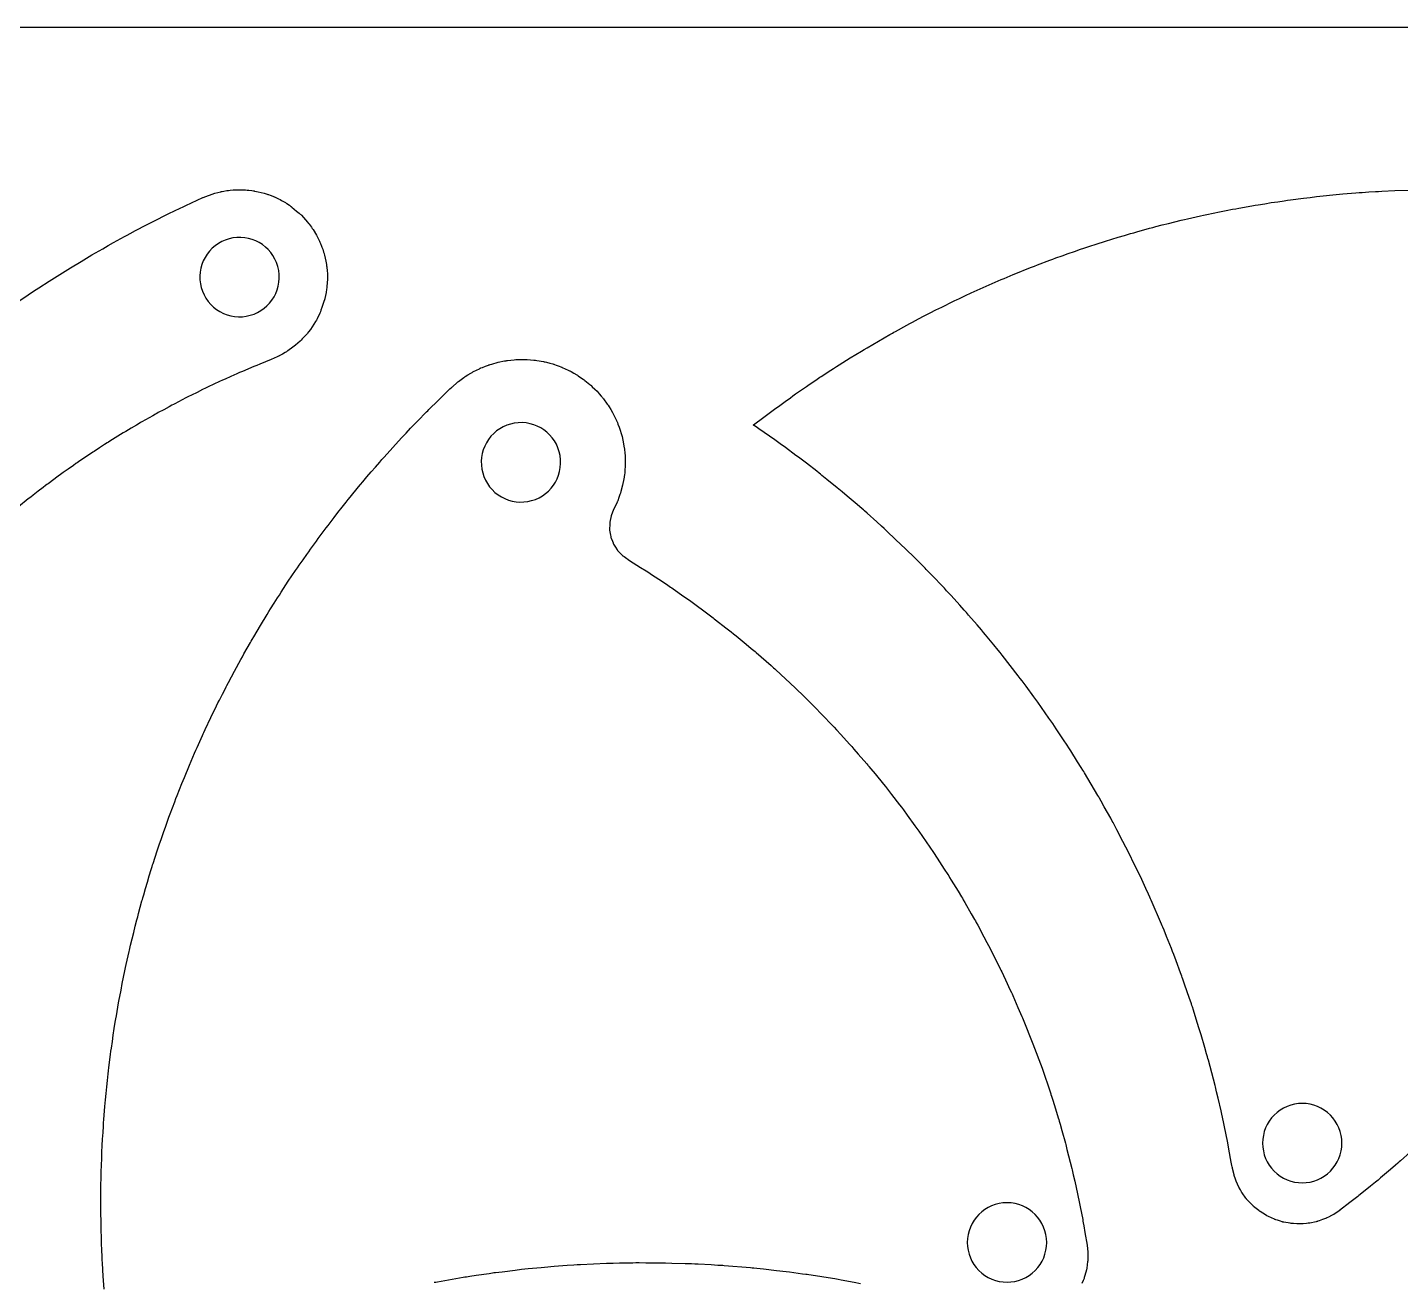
# Model space of a CAD drawing. Extents: x 0 to 264, y 0 to 116.
# Drawn here: x 47.89 to 94.93, y 72.8 to 115.79 of the extents above; entities that cross this region are included whole.
import ezdxf

# ---------------------------------------------------------------- set-up
doc = ezdxf.new("R2010")
doc.units = 0
doc.layers.add('Layer_1', color=7, linetype='CONTINUOUS')

msp = doc.modelspace()

# ---------------------------------------------------------------- linework, layer by layer
at = {"layer": 'Layer_1', "color": 7}
for points in [[(264.018471, 0.141992), (264.018471, 115.786301), (176.058963, 115.786301), (0.139999, 115.786301), (0.139999, 0.141992), (88.099499, 0.141992), (264.018471, 0.141992)], [(53.904021, 109.959228), (54.305951, 110.107854), (54.513613, 110.160856), (54.526183, 110.16411), (54.539696, 110.166421), (54.565781, 110.170985), (54.618893, 110.180095), (54.724481, 110.198411), (54.750566, 110.202878), (54.777615, 110.205461), (54.830746, 110.210603), (54.937378, 110.221195), (54.964426, 110.223757), (54.977942, 110.225027), (54.991454, 110.225298), (55.044588, 110.226376), (55.15172, 110.228532), (55.204854, 110.229611), (55.257965, 110.226819), (55.364905, 110.220771), (55.418039, 110.217749), (55.445087, 110.215765), (55.47117, 110.21222), (55.577415, 110.197736), (55.63053, 110.19061), (55.656632, 110.187068), (55.670145, 110.18522), (55.683661, 110.182426), (55.788458, 110.160257), (55.893273, 110.138072), (55.99614, 110.108201), (56.098928, 110.078348), (56.124049, 110.070395), (56.149147, 110.060878), (56.199382, 110.0416), (56.299566, 110.003043), (56.324664, 109.993529), (56.337234, 109.988618), (56.349762, 109.982937), (56.39807, 109.959806), (56.494968, 109.914507), (56.543256, 109.891379), (56.589611, 109.865377), (56.682361, 109.812356), (56.728716, 109.786355), (56.750938, 109.771891), (56.77314, 109.757427), (56.862009, 109.697687), (56.906454, 109.667813), (56.918039, 109.66038), (56.928656, 109.652291), (56.948967, 109.634937), (57.112978, 109.497329), (57.195091, 109.428901), (57.235654, 109.394196), (57.255926, 109.376862), (57.27332, 109.356621), (57.415882, 109.197036), (57.487354, 109.117034), (57.523112, 109.077551), (57.540488, 109.05731), (57.555951, 109.036104), (57.617772, 108.94936), (57.648684, 108.905988), (57.664127, 108.88384), (57.671792, 108.873228), (57.678724, 108.861671), (57.789507, 108.67867), (57.886405, 108.487944), (57.897025, 108.463851), (57.907645, 108.438792), (57.927934, 108.389643), (57.968498, 108.290862), (57.979138, 108.265804), (57.987497, 108.240748), (58.003925, 108.189691), (58.037733, 108.088097), (58.046053, 108.063041), (58.050244, 108.050522), (58.053797, 108.038005), (58.066345, 107.985947), (58.091462, 107.882061), (58.104013, 107.830042), (58.10911, 107.804004), (58.113433, 107.777963), (58.13081, 107.67246), (58.13948, 107.619459), (58.143803, 107.593457), (58.146236, 107.566457), (58.155349, 107.459972), (58.16394, 107.353391), (58.164849, 107.246519), (58.165774, 107.13965), (58.164693, 107.112667), (58.162859, 107.085663), (58.159249, 107.032662), (58.15203, 106.925985), (58.149981, 106.898982), (58.14618, 106.872984), (58.138534, 106.819979), (58.123068, 106.714149), (58.119284, 106.688131), (58.114111, 106.66213), (58.102545, 106.610071), (58.079358, 106.505705), (58.073586, 106.479687), (58.070691, 106.466205), (58.06679, 106.453666), (58.049394, 106.40259), (57.980837, 106.200019), (57.946064, 106.098735), (57.928668, 106.048621), (57.905481, 106.000454), (57.812751, 105.807609), (57.801169, 105.783516), (57.787653, 105.760385), (57.75962, 105.715088), (57.70361, 105.623527), (57.647583, 105.531988), (57.582867, 105.446206), (57.51815, 105.360445), (57.486273, 105.318035), (57.469845, 105.296829), (57.461618, 105.286237), (57.452506, 105.276608), (57.306952, 105.119701), (57.270232, 105.080201), (57.251891, 105.060922), (57.231599, 105.043588), (57.151437, 104.973233), (57.071257, 104.902878), (57.030693, 104.86723), (56.987234, 104.835413), (56.813066, 104.710823), (56.790864, 104.695396), (56.780207, 104.687596), (56.768642, 104.680893), (56.722267, 104.653913), (56.629537, 104.600908), (56.536807, 104.547907), (56.525202, 104.541244), (56.51362, 104.535216), (56.489467, 104.524624), (56.440214, 104.502455), (56.244716, 104.414769), (56.046029, 104.334784), (55.847324, 104.25478), (55.747914, 104.214295), (55.648812, 104.173833), (55.254415, 104.00643), (55.155795, 103.964983), (55.057658, 103.921611), (54.862061, 103.833922), (54.666444, 103.746235), (54.568677, 103.702863), (54.471641, 103.657564), (54.083904, 103.47533), (53.987003, 103.430033), (53.891378, 103.382829), (53.699255, 103.28838), (53.507132, 103.193932), (53.411507, 103.145745), (53.316827, 103.096593), (52.936349, 102.899803), (52.889029, 102.874744), (52.841706, 102.849689), (52.747991, 102.798632), (52.559616, 102.696558), (52.371278, 102.59452), (52.323958, 102.569445), (52.277583, 102.543427), (52.184853, 102.490442), (51.812289, 102.279089), (51.765914, 102.253071), (51.719559, 102.226088), (51.627794, 102.171142), (51.443588, 102.061882), (51.259384, 101.952603), (51.213027, 101.925622), (51.167617, 101.897657), (51.076818, 101.840803), (50.712771, 101.615122), (50.667361, 101.587156), (50.621952, 101.558248), (50.532117, 101.500432), (50.35237, 101.384007), (50.172606, 101.267585), (50.128162, 101.238677), (50.083737, 101.208806), (49.994868, 101.149063), (49.639971, 100.909284), (49.595546, 100.87943), (49.552087, 100.848558), (49.464183, 100.78689), (49.289149, 100.663553), (49.114115, 100.540177), (49.070655, 100.509341), (49.027176, 100.477543), (48.941222, 100.41393), (48.596192, 100.160283), (48.552732, 100.128505), (48.510218, 100.095727), (48.42523, 100.030187), (48.255214, 99.900012), (48.0852, 99.7698), (48.000212, 99.70428), (47.916149, 99.637777), (47.581563, 99.370532)], [(92.847806, 75.270349), (92.661748, 75.145372), (92.650183, 75.137555), (92.644352, 75.133626), (92.638155, 75.130429), (92.613017, 75.11789), (92.562782, 75.092854), (92.463005, 75.041757), (92.412786, 75.016721), (92.387668, 75.004182), (92.375121, 74.99823), (92.361585, 74.993511), (92.255998, 74.955936), (92.150427, 74.918361), (92.097315, 74.899066), (92.090596, 74.897022), (92.08376, 74.895561), (92.070228, 74.892594), (92.043179, 74.886699), (91.823932, 74.839458), (91.796881, 74.833545), (91.768868, 74.831098), (91.712821, 74.826571), (91.601092, 74.817481), (91.489228, 74.808661), (91.377172, 74.814227), (91.265135, 74.819812), (91.209089, 74.822603), (91.195593, 74.823317), (91.188585, 74.82376), (91.18169, 74.825013), (91.153677, 74.83), (90.932962, 74.86952), (90.904949, 74.87451), (90.891414, 74.877572), (90.877921, 74.881808), (90.824787, 74.899162), (90.717847, 74.932865), (90.664716, 74.950218), (90.637685, 74.958654), (90.624132, 74.962871), (90.611582, 74.968148), (90.509683, 75.015353), (90.407781, 75.062577), (90.35658, 75.085708), (90.30924, 75.115578), (90.118971, 75.23412), (90.107366, 75.241537), (90.095784, 75.250009), (90.074527, 75.267343), (90.031087, 75.30301), (89.944129, 75.374311), (89.90065, 75.409978), (89.879413, 75.427332), (89.868793, 75.436383), (89.859217, 75.447014), (89.782898, 75.528924), (89.70658, 75.610816), (89.667946, 75.651298), (89.65889, 75.661912), (89.650762, 75.673467), (89.634334, 75.696597), (89.504012, 75.878752), (89.487601, 75.901883), (89.480382, 75.91344), (89.473817, 75.925957), (89.447734, 75.975089), (89.3946, 76.073889), (89.342434, 76.172653), (89.302836, 76.277422), (89.263217, 76.382175), (89.24391, 76.434213), (89.238988, 76.447715), (89.235399, 76.461197), (89.22895, 76.488197), (89.177746, 76.705985), (89.171357, 76.732965), (89.166279, 76.760891), (89.155679, 76.81584), (89.135387, 76.925907), (89.054263, 77.36612), (89.013679, 77.586216), (89.003039, 77.641162), (88.992422, 77.696091), (88.969235, 77.805658), (88.87747, 78.243752), (88.831115, 78.46281), (88.807928, 78.572281), (88.795358, 78.627207), (88.782827, 78.682156), (88.679943, 79.117842), (88.628759, 79.335723), (88.602656, 79.444636), (88.590109, 79.499565), (88.576593, 79.553528), (88.462993, 79.986519), (88.34941, 80.419606), (88.334912, 80.47357), (88.319446, 80.527553), (88.288557, 80.63508), (88.226736, 80.850091), (88.102305, 81.280192), (88.071412, 81.387642), (88.037588, 81.49432), (87.969976, 81.70779), (87.834848, 82.134617), (87.801041, 82.241297), (87.78461, 82.294298), (87.766268, 82.3473), (87.69381, 82.558924), (87.548045, 82.982283), (87.475608, 83.193907), (87.456281, 83.246928), (87.436974, 83.298967), (87.398341, 83.403796), (87.241956, 83.823322), (87.163707, 84.033098), (87.124088, 84.137966), (87.082559, 84.241829), (86.915538, 84.657294), (86.83248, 84.865066), (86.790951, 84.968949), (86.769694, 85.020988), (86.748437, 85.07303), (86.393579, 85.89527), (86.371337, 85.946347), (86.348169, 85.997404), (86.300829, 86.099094), (86.207134, 86.302339), (86.019259, 86.708827), (85.971939, 86.81048), (85.922668, 86.91111), (85.823642, 87.111947), (85.625536, 87.51362), (85.526318, 87.714362), (85.422218, 87.912581), (85.213955, 88.309055), (85.109835, 88.507274), (85.083752, 88.556443), (85.056684, 88.605572), (85.002604, 88.703294), (84.784303, 89.094378), (84.675142, 89.289918), (84.621065, 89.387621), (84.594017, 89.43677), (84.565036, 89.484959), (84.336771, 89.870339), (84.108527, 90.255739), (84.079568, 90.303909), (84.049605, 90.35113), (83.989714, 90.445579), (83.870707, 90.635322), (83.632715, 91.014829), (83.572824, 91.109278), (83.511003, 91.202764), (83.38717, 91.389426), (83.139599, 91.762769), (83.015574, 91.949259), (82.887106, 92.132726), (82.630075, 92.499618), (82.501588, 92.683006), (82.469713, 92.729267), (82.436871, 92.774564), (82.370205, 92.864178), (82.103908, 93.224407), (81.970807, 93.404521), (81.90414, 93.494155), (81.870355, 93.539471), (81.835583, 93.583788), (81.284705, 94.290552), (81.249932, 94.333924), (81.214174, 94.377296), (81.142702, 94.46402), (81.000527, 94.6372), (80.716157, 94.983447), (80.644664, 95.070191), (80.571261, 95.15499), (80.424723, 95.324512), (80.131646, 95.663458), (80.058243, 95.748258), (80.02154, 95.790667), (79.984817, 95.833057), (79.834051, 95.998823), (79.53248, 96.33024), (79.381694, 96.495986), (79.344026, 96.537433), (79.305396, 96.577915), (79.228109, 96.658862), (78.918237, 96.982557), (78.7633, 97.14447), (78.686014, 97.225417), (78.646435, 97.264937), (78.606819, 97.30444), (78.288933, 97.620255), (77.970834, 97.935974), (77.645034, 98.24376), (77.319211, 98.551582), (77.278631, 98.59012), (77.237119, 98.627695), (77.154044, 98.702885), (76.987329, 98.852626), (76.653881, 99.152148), (76.570806, 99.227318), (76.528312, 99.263931), (76.485798, 99.300563), (76.315415, 99.446086), (75.974631, 99.737192), (75.803941, 99.882446), (75.629987, 100.023716), (75.282061, 100.306271), (75.108068, 100.447557), (75.064609, 100.483227), (75.020184, 100.517912), (74.931315, 100.586323), (74.576438, 100.860228), (74.398988, 100.997145), (74.310119, 101.065573), (74.219319, 101.132076), (73.857762, 101.397105), (73.677052, 101.529591), (73.586253, 101.596094), (73.540843, 101.628871), (73.494488, 101.66065), (73.126442, 101.91684), (72.94245, 102.044895), (72.850666, 102.108491), (72.804328, 102.140306), (72.78114, 102.156678), (72.769538, 102.164707), (72.763784, 102.168695), (72.762412, 102.169677), (72.763823, 102.170755), (72.766603, 102.172894), (73.12314, 102.444643), (73.211989, 102.512108), (73.301806, 102.578594), (73.482053, 102.711772), (73.66232, 102.84497), (73.844401, 102.975644), (74.026677, 103.106226), (74.117457, 103.171763), (74.209221, 103.236322), (74.577538, 103.49199), (74.670268, 103.554643), (74.763018, 103.617274), (74.949039, 103.742363), (75.041768, 103.805014), (75.088143, 103.835849), (75.135483, 103.866702), (75.323359, 103.98898), (75.511231, 104.111278), (75.605874, 104.171984), (75.700554, 104.231725), (76.080163, 104.47035), (76.46315, 104.703465), (76.558798, 104.761301), (76.655388, 104.818138), (76.848668, 104.931769), (77.041928, 105.045397), (77.236676, 105.156505), (77.431615, 105.26723), (77.529078, 105.322175), (77.577383, 105.350121), (77.626633, 105.377085), (78.019854, 105.592598), (78.118397, 105.645599), (78.217497, 105.697618), (78.415701, 105.802371), (78.614019, 105.907044), (78.813863, 106.008698), (79.013708, 106.110385), (79.1136, 106.161462), (79.21415, 106.211576), (79.616946, 106.40883), (79.667185, 106.433888), (79.718366, 106.457982), (79.819805, 106.506168), (80.022641, 106.601579), (80.225688, 106.69699), (80.429995, 106.789494), (80.634278, 106.882015), (80.736468, 106.928277), (80.839259, 106.972611), (81.250742, 107.151088), (81.353996, 107.19444), (81.457557, 107.237815), (81.664641, 107.323577), (81.871939, 107.409358), (82.080394, 107.49223), (82.288848, 107.575124), (82.393065, 107.616552), (82.497862, 107.656071), (82.917185, 107.81527), (83.022389, 107.853827), (83.127861, 107.892365), (83.338729, 107.968477), (83.549792, 108.044629), (83.761797, 108.117855), (83.973825, 108.191117), (84.079896, 108.22771), (84.186412, 108.262434), (84.612802, 108.401971), (84.719722, 108.435693), (84.826856, 108.468454), (85.041102, 108.534956), (85.255444, 108.601459), (85.470659, 108.66409), (85.68587, 108.726741), (85.793467, 108.758539), (85.901468, 108.788409), (86.33392, 108.907817), (86.38798, 108.923243), (86.442096, 108.93769), (86.550678, 108.965653), (86.76782, 109.021544), (86.984964, 109.077416), (87.202975, 109.130437), (87.420986, 109.183438), (87.529935, 109.209439), (87.639192, 109.234515), (88.076761, 109.333586), (88.186308, 109.35766), (88.296028, 109.380791), (88.515585, 109.427052), (88.73514, 109.473314), (88.955392, 109.515721), (89.175604, 109.558131), (89.28573, 109.579317), (89.396048, 109.599558), (89.837748, 109.677618), (89.948261, 109.696896), (90.058965, 109.715213), (90.280453, 109.75088), (90.501938, 109.78651), (90.723929, 109.819291), (90.945899, 109.852051), (91.056875, 109.86844), (91.167966, 109.883846), (91.612889, 109.941665), (91.724153, 109.956129), (91.835611, 109.968665), (92.05847, 109.993704), (92.281403, 110.01876), (92.39296, 110.030333), (92.50463, 110.040928), (92.951196, 110.0843), (93.39832, 110.12093), (93.510086, 110.130116), (93.622046, 110.137744), (93.845848, 110.152189), (94.069654, 110.166652), (94.125683, 110.17033), (94.18169, 110.17318), (94.293766, 110.178881), (94.741836, 110.20103), (95.190237, 110.216456)], [(47.56378, 106.391092), (47.918872, 106.630679), (48.096396, 106.750474), (48.18625, 106.809272), (48.276084, 106.867088), (48.635404, 107.100187), (48.725238, 107.158022), (48.816037, 107.214876), (48.997732, 107.328217), (49.36122, 107.554864), (49.728377, 107.775556), (49.912101, 107.885605), (50.003845, 107.940551), (50.096595, 107.994518), (50.467884, 108.208163), (50.653558, 108.314936), (50.840948, 108.418647), (51.216021, 108.625629), (51.309716, 108.677688), (51.404376, 108.727799), (51.593699, 108.828027), (51.972537, 109.027976), (52.354675, 109.221784), (52.545734, 109.31864), (52.593054, 109.342733), (52.641362, 109.365864), (52.737952, 109.413088), (53.123355, 109.600136), (53.219965, 109.647361), (53.316827, 109.69264), (53.511188, 109.783237), (53.899774, 109.963639)], [(50.519722, 72.572084), (50.4869, 73.018478), (50.460817, 73.465354), (50.454196, 73.577041), (50.449195, 73.688821), (50.43954, 73.912406), (50.429868, 74.135988), (50.422977, 74.359666), (50.416547, 74.583442), (50.413322, 74.695318), (50.411738, 74.751229), (50.410988, 74.807101), (50.404943, 75.254671), (50.403901, 75.36653), (50.404113, 75.478426), (50.404499, 75.702298), (50.404943, 75.926055), (50.408767, 76.149829), (50.412608, 76.373623), (50.414521, 76.485482), (50.417744, 76.59738), (50.432245, 77.044719), (50.43404, 77.100628), (50.436724, 77.156519), (50.442072, 77.268302), (50.452709, 77.491884), (50.463309, 77.715466), (50.477826, 77.938856), (50.492287, 78.162246), (50.499391, 78.273933), (50.508021, 78.385521), (50.542794, 78.831818), (50.552466, 78.943333), (50.563086, 79.054709), (50.584343, 79.27754), (50.60558, 79.500352), (50.629733, 79.722856), (50.653885, 79.94538), (50.666436, 80.056584), (50.679968, 80.167596), (50.735998, 80.611777), (50.751441, 80.72269), (50.766907, 80.833527), (50.798781, 81.055185), (50.830658, 81.276746), (50.865428, 81.497805), (50.9002, 81.718884), (50.917596, 81.829413), (50.936903, 81.939655), (51.013202, 82.380754), (51.022877, 82.435663), (51.033513, 82.490609), (51.054751, 82.60058), (51.096299, 82.820504), (51.138794, 83.040293), (51.184183, 83.259541), (51.229573, 83.478791), (51.251815, 83.588358), (51.275948, 83.697657), (51.373216, 84.134593), (51.385766, 84.189522), (51.398334, 84.243486), (51.424417, 84.352378), (51.476585, 84.570087), (51.528751, 84.787797), (51.583793, 85.004619), (51.638858, 85.221462), (51.666871, 85.329872), (51.695852, 85.437994), (51.813584, 85.869927), (51.828082, 85.923891), (51.843548, 85.977874), (51.87444, 86.08542), (51.936277, 86.300412), (51.998078, 86.515426), (52.06378, 86.729454), (52.129461, 86.943503), (52.162301, 87.050567), (52.178732, 87.103568), (52.196128, 87.156572), (52.334056, 87.58253), (52.368825, 87.68892), (52.404543, 87.794849), (52.477001, 88.006758), (52.549442, 88.21867), (52.624795, 88.429522), (52.700132, 88.640183), (52.737817, 88.745531), (52.757124, 88.798513), (52.77643, 88.850572), (52.934283, 89.269598), (52.973882, 89.374331), (53.015411, 89.478409), (53.09752, 89.68668), (53.179613, 89.894915), (53.222107, 89.998626), (53.264621, 90.102126), (53.43597, 90.515858), (53.613417, 90.926951), (53.657861, 91.029776), (53.703271, 91.131929), (53.795035, 91.336137), (53.88678, 91.540361), (53.909968, 91.591438), (53.93412, 91.642514), (53.98146, 91.743877), (54.171943, 92.14921), (54.368505, 92.551656), (54.417756, 92.652266), (54.468011, 92.752319), (54.569431, 92.951983), (54.670827, 93.151664), (54.695945, 93.201778), (54.722048, 93.250947), (54.774197, 93.349998), (54.983326, 93.74599), (55.198541, 94.138787), (55.252637, 94.236989), (55.307701, 94.334519), (55.41829, 94.529289), (55.528899, 94.723946), (55.556912, 94.773076), (55.584925, 94.821282), (55.6419, 94.917734), (55.869295, 95.303617), (56.10256, 95.686011), (56.160518, 95.781422), (56.220408, 95.87587), (56.339974, 96.06523), (56.45958, 96.254587), (56.489524, 96.301811), (56.520436, 96.349055), (56.581271, 96.442502), (56.826542, 96.817406), (57.0773, 97.188613), (57.140086, 97.281134), (57.203817, 97.372675), (57.332014, 97.556371), (57.46021, 97.74005), (57.524907, 97.831588), (57.590588, 97.922185), (57.721585, 98.103859), (57.787266, 98.194436), (57.852928, 98.285032), (58.12052, 98.644278), (58.187147, 98.733912), (58.255744, 98.822564), (58.392224, 99.000172), (58.528723, 99.177783), (58.667732, 99.353469), (58.806913, 99.52898), (58.876458, 99.616666), (58.946985, 99.703393), (59.230774, 100.05014), (59.302249, 100.135902), (59.374707, 100.221663), (59.519199, 100.392919), (59.663999, 100.563866), (59.811116, 100.732923), (59.958137, 100.901946), (60.031523, 100.986762), (60.105911, 101.070599), (60.40505, 101.404231), (60.709034, 101.733432), (60.785355, 101.815341), (60.862619, 101.897273), (61.01717, 102.059551), (61.17172, 102.221851), (61.249972, 102.301836), (61.328221, 102.381801), (61.485185, 102.54179), (61.563417, 102.621774), (61.603015, 102.661274), (61.642631, 102.700794), (61.961175, 103.015937), (62.041374, 103.093974), (62.122521, 103.172054), (62.284099, 103.327305), (62.365244, 103.405362), (62.405808, 103.443919), (62.426099, 103.463197), (62.447337, 103.481494), (62.616292, 103.628752), (62.637546, 103.647068), (62.659768, 103.663437), (62.705161, 103.696217), (62.794995, 103.7627), (62.840404, 103.79546), (62.862607, 103.811852), (62.874189, 103.820152), (62.885814, 103.827625), (62.9814, 103.886404), (63.077045, 103.945205), (63.125333, 103.974113), (63.136955, 103.981219), (63.149505, 103.987479), (63.174623, 104.000015), (63.375337, 104.099933), (63.400435, 104.112472), (63.413002, 104.118596), (63.426518, 104.123719), (63.478684, 104.14396), (63.583095, 104.184444), (63.687525, 104.224909), (63.701041, 104.230012), (63.714574, 104.234344), (63.741622, 104.242204), (63.795721, 104.257611), (64.011028, 104.320261), (64.231164, 104.363613), (64.286209, 104.374228), (64.313257, 104.379601), (64.326793, 104.382237), (64.340305, 104.383662), (64.451859, 104.395239), (64.563453, 104.406793), (64.619463, 104.412553), (64.647476, 104.415345), (64.675472, 104.415635), (64.899757, 104.418099), (64.955807, 104.418717), (64.970304, 104.418813), (64.9838, 104.417715), (65.011833, 104.41546), (65.123678, 104.406466), (65.235523, 104.397511), (65.291569, 104.392851), (65.346631, 104.383318), (65.567712, 104.344778), (65.595729, 104.340003), (65.609261, 104.337113), (65.622777, 104.333492), (65.676873, 104.319028), (65.785244, 104.290139), (65.893631, 104.261231), (65.907164, 104.257611), (65.920679, 104.252852), (65.946742, 104.243262), (65.999896, 104.223984), (66.105272, 104.185446), (66.158404, 104.166168), (66.184486, 104.156595), (66.197982, 104.1518), (66.210553, 104.145983), (66.413891, 104.051554), (66.465072, 104.027461), (66.477642, 104.021278), (66.490209, 104.014287), (66.514342, 104.000805), (66.61161, 103.944914), (66.708898, 103.889006), (66.73305, 103.874559), (66.756218, 103.85817), (66.802573, 103.826392), (66.895322, 103.762779), (66.941697, 103.730961), (66.964865, 103.715555), (66.97645, 103.707099), (66.98707, 103.69826), (67.160656, 103.556396), (67.181913, 103.539061), (67.192531, 103.530183), (67.202205, 103.520534), (67.242766, 103.481996), (67.322929, 103.403936), (67.403111, 103.325879), (67.476534, 103.242042), (67.54992, 103.157223), (67.58662, 103.114814), (67.604981, 103.09363), (67.621412, 103.071462), (67.75347, 102.890481), (67.786292, 102.845181), (67.815271, 102.796995), (67.873228, 102.700641), (67.931188, 102.604265), (67.945689, 102.580152), (67.958236, 102.555097), (67.982372, 102.505002), (68.080139, 102.303569), (68.086261, 102.291049), (68.091279, 102.277548), (68.100933, 102.25153), (68.12026, 102.199511), (68.159859, 102.094758), (68.199474, 101.989986), (68.229401, 101.882056), (68.259365, 101.774109), (68.273826, 101.720162), (68.281296, 101.693162), (68.284985, 101.679697), (68.287457, 101.666178), (68.327072, 101.44589), (68.336727, 101.390941), (68.341649, 101.363015), (68.344062, 101.33505), (68.353697, 101.223558), (68.363369, 101.112066), (68.368198, 101.056175), (68.369239, 101.042673), (68.36918, 101.028209), (68.369047, 101.000264), (68.368023, 100.77651), (68.36725, 100.720618), (68.361981, 100.664707), (68.351341, 100.553311), (68.340724, 100.441896), (68.338059, 100.41395), (68.333019, 100.386004), (68.322402, 100.331075), (68.281838, 100.110959), (68.221947, 99.895197), (68.20743, 99.841214), (68.199706, 99.81425), (68.190034, 99.788229), (68.1514, 99.683265), (68.112767, 99.578321), (68.103095, 99.552283), (68.098134, 99.538821), (68.092187, 99.526282), (68.068035, 99.475225), (67.973355, 99.272347), (67.888366, 99.065348), (67.842011, 98.846502), (67.839076, 98.833), (67.838554, 98.819502), (67.837976, 98.791573), (67.836799, 98.735665), (67.834442, 98.623786), (67.833883, 98.59584), (67.833613, 98.581377), (67.836026, 98.567875), (67.845697, 98.512949), (67.865024, 98.402688), (67.874659, 98.347778), (67.877092, 98.33428), (67.879042, 98.327597), (67.881551, 98.321086), (67.891223, 98.295085), (67.931786, 98.190679), (67.952078, 98.13866), (67.961733, 98.112642), (67.96681, 98.099141), (67.969415, 98.09265), (67.97318, 98.086757), (68.033051, 97.992308), (68.092941, 97.89786), (68.100431, 97.886306), (68.104487, 97.880605), (68.109273, 97.875499), (68.1286, 97.855258), (68.167253, 97.814793), (68.243532, 97.732864), (68.262858, 97.712643), (68.267667, 97.707557), (68.273112, 97.703166), (68.284714, 97.694846), (68.330104, 97.662105), (68.419921, 97.595583), (68.44214, 97.579214), (68.453745, 97.570931), (68.465327, 97.563497), (68.51267, 97.533607), (68.892567, 97.295406), (69.082468, 97.176285), (69.177131, 97.116525), (69.224471, 97.086671), (69.270826, 97.055819), (69.644277, 96.807661), (69.830973, 96.683534), (69.924687, 96.621865), (69.971042, 96.590048), (70.016432, 96.558252), (70.383106, 96.30027), (70.566444, 96.171348), (70.658208, 96.106773), (70.703618, 96.073993), (70.749008, 96.04027), (71.108635, 95.772659), (71.288498, 95.638787), (71.378312, 95.572304), (71.422757, 95.538561), (71.467181, 95.503876), (71.819471, 95.226714), (71.995665, 95.088123), (72.083549, 95.01875), (72.127028, 94.984062), (72.170488, 94.948375), (72.515247, 94.661891), (72.687561, 94.518582), (72.773534, 94.447284), (72.816994, 94.411617), (72.859488, 94.374984), (73.196331, 94.079235), (73.364688, 93.931401), (73.448728, 93.857194), (73.491223, 93.820561), (73.532752, 93.782986), (73.861374, 93.478265), (74.189703, 93.173158), (74.509907, 92.859575), (74.830107, 92.545975), (75.14174, 92.223898), (75.453234, 91.901727), (75.491885, 91.861262), (75.529553, 91.819837), (75.604909, 91.736963), (75.756158, 91.571679), (76.058694, 91.241129), (76.096362, 91.199682), (76.133082, 91.157292), (76.206488, 91.072493), (76.353122, 90.903146), (76.646487, 90.564431), (76.68317, 90.522022), (76.701531, 90.500815), (76.718928, 90.479612), (76.789435, 90.392885), (76.93132, 90.219609), (77.215207, 89.872978), (77.285734, 89.786234), (77.354311, 89.697563), (77.49137, 89.520454), (77.765602, 89.166079), (77.834199, 89.077428), (77.867987, 89.033093), (77.900846, 88.987797), (78.032983, 88.806912), (78.297272, 88.445238), (78.362954, 88.354642), (78.395796, 88.309343), (78.427651, 88.263084), (78.554786, 88.078654), (78.809017, 87.709818), (78.935842, 87.525177), (79.057844, 87.337358), (79.301746, 86.961608), (79.423765, 86.773789), (79.453689, 86.726547), (79.482668, 86.678378), (79.540628, 86.582967), (79.774085, 86.200669), (79.890775, 86.009576), (79.919754, 85.961389), (79.94777, 85.913203), (80.003797, 85.816056), (80.226637, 85.427498), (80.338016, 85.233208), (80.366012, 85.185041), (80.379545, 85.160928), (80.39306, 85.135872), (80.446191, 85.037284), (80.658219, 84.642754), (80.764174, 84.445481), (80.817305, 84.346889), (80.867544, 84.246858), (81.068545, 83.846648), (81.169115, 83.64658), (81.219331, 83.546547), (81.231881, 83.521471), (81.243483, 83.496432), (81.267636, 83.445356), (81.457633, 83.039811), (81.552294, 82.837068), (81.599597, 82.735685), (81.623769, 82.684609), (81.645991, 82.633535), (81.824771, 82.222981), (81.914625, 82.017732), (81.959049, 81.915099), (81.981271, 81.864022), (82.002509, 81.811966), (82.33721, 80.981268), (82.649322, 80.141885), (82.938713, 79.294507), (82.94773, 79.268489), (82.95603, 79.241486), (82.972461, 79.188485), (83.005301, 79.081613), (83.071947, 78.867872), (83.204953, 78.440353), (83.221364, 78.386387), (83.236847, 78.332423), (83.266774, 78.224665), (83.327627, 78.009211), (83.449047, 77.578244), (83.464513, 77.52426), (83.478029, 77.470294), (83.505057, 77.361788), (83.560138, 77.14477), (83.669957, 76.710701), (83.683489, 76.656737), (83.696059, 76.601808), (83.720192, 76.492628), (83.769462, 76.274244), (83.8676, 75.8375), (83.880147, 75.782571), (83.890767, 75.727625), (83.912024, 75.617767), (83.955484, 75.398133), (84.042422, 74.958886), (84.053059, 74.903976), (84.062443, 74.849028), (84.080804, 74.73869), (84.118453, 74.517998), (84.193806, 74.076727)], [(95.259858, 77.268705), (94.927279, 76.96822), (94.88575, 76.930625), (94.843256, 76.894013), (94.758228, 76.82077), (94.587943, 76.675073), (94.247451, 76.383543), (94.204937, 76.346931), (94.161477, 76.311261), (94.074559, 76.240925), (93.90047, 76.099735), (93.552368, 75.817374), (93.508909, 75.781704), (93.464465, 75.747982), (93.375596, 75.679554), (93.197954, 75.542908), (92.842574, 75.269595)], [(84.194831, 74.075011), (84.218018, 73.852391), (84.219466, 73.838892), (84.2202, 73.831938), (84.220121, 73.824948), (84.219697, 73.797002), (84.218867, 73.741111), (84.217185, 73.629232), (84.216375, 73.573324), (84.215932, 73.545395), (84.215255, 73.531877), (84.213229, 73.518415), (84.196817, 73.407674), (84.180386, 73.296949), (84.172298, 73.242004), (84.170986, 73.235165), (84.169075, 73.228406), (84.165251, 73.214944), (84.157625, 73.187961), (84.09677, 72.972563), (84.089124, 72.945563), (84.078507, 72.919562), (84.056285, 72.868485), (84.011841, 72.765756)], [(76.431894, 72.762483), (76.211275, 72.802945), (75.770136, 72.883892), (75.659835, 72.904136), (75.604754, 72.914747), (75.549709, 72.923778), (75.328125, 72.958466), (74.885056, 73.028821), (74.663452, 73.063506), (74.608408, 73.071634), (74.552381, 73.079029), (74.441194, 73.093493), (73.996482, 73.152274), (73.774105, 73.182144), (73.662938, 73.196628), (73.551384, 73.208182), (73.105301, 73.256352), (72.882269, 73.280465), (72.770791, 73.291999), (72.714764, 73.298011), (72.658755, 73.303113), (71.76439, 73.376339), (71.70836, 73.380671), (71.652333, 73.383848), (71.540373, 73.390204), (71.316396, 73.402743), (70.868382, 73.427799), (70.756422, 73.434135), (70.644365, 73.438123), (70.420176, 73.44515), (69.97168, 73.459597), (69.747508, 73.466432), (69.523204, 73.467781), (69.074535, 73.47044), (68.850228, 73.471786), (68.794221, 73.472113), (68.738191, 73.471634), (68.626039, 73.469458), (68.177447, 73.460751), (67.953159, 73.456399), (67.841027, 73.454223), (67.784997, 73.453126), (67.72897, 73.450622), (67.280782, 73.430398), (66.832576, 73.410177), (66.776566, 73.407056), (66.720539, 73.403127), (66.608675, 73.39527), (66.384873, 73.379844), (65.937265, 73.348026), (65.825381, 73.340169), (65.713731, 73.329574), (65.490409, 73.308371), (65.043767, 73.265981), (64.820523, 73.243793), (64.597878, 73.216812), (64.152489, 73.162846), (63.929824, 73.135865), (63.873798, 73.129103), (63.817788, 73.121418), (63.706793, 73.10503), (63.262931, 73.039509), (63.041059, 73.006749), (62.930064, 72.99036), (62.875019, 72.982116), (62.819977, 72.972524), (61.935922, 72.819085), (61.880877, 72.808493), (61.825815, 72.797899)]]:
    msp.add_lwpolyline(points, dxfattribs=at)
for points in [[(56.496633, 107.467468), (56.369764, 108.207782), (55.666793, 108.705084), (54.926492, 108.578232)], [(54.926492, 108.578232), (54.570982, 108.517317), (54.254231, 108.317668), (54.045922, 108.023206)], [(54.045922, 108.023206), (53.837613, 107.728743), (53.754808, 107.363587), (53.815725, 107.008069)], [(55.385891, 105.897308), (56.126191, 106.024169), (56.623485, 106.727149), (56.496633, 107.467468)], [(53.815725, 107.008069), (53.87665, 106.652553), (54.076306, 106.3358), (54.370769, 106.127491)], [(54.370769, 106.127491), (54.665232, 105.919183), (55.030382, 105.836384), (55.385891, 105.897308)], [(64.568033, 102.232943), (64.212523, 102.172028), (63.895772, 101.972379), (63.687463, 101.677916)], [(66.138174, 101.122178), (66.011304, 101.862492), (65.308334, 102.359795), (64.568033, 102.232943)], [(63.687463, 101.677916), (63.479154, 101.383453), (63.396349, 101.018298), (63.457266, 100.66278)], [(65.027432, 99.552018), (65.767732, 99.678879), (66.265025, 100.381859), (66.138174, 101.122178)], [(63.457266, 100.66278), (63.518191, 100.307263), (63.717846, 99.99051), (64.01231, 99.782202)], [(64.01231, 99.782202), (64.306773, 99.573893), (64.671923, 99.491094), (65.027432, 99.552018)], [(91.566235, 78.936195), (91.205539, 78.936193), (90.859617, 78.792907), (90.604568, 78.537857)], [(92.5279, 78.537856), (92.272852, 78.792906), (91.926931, 78.936193), (91.566235, 78.936195)], [(90.604568, 78.537857), (90.34952, 78.282807), (90.206237, 77.936887), (90.20624, 77.576195)], [(92.926227, 77.576195), (92.926231, 77.936886), (92.782948, 78.282806), (92.5279, 78.537856)], [(90.20624, 77.576195), (90.206237, 77.215503), (90.349521, 76.869583), (90.604569, 76.614534)], [(92.527899, 76.614535), (92.782947, 76.869584), (92.92623, 77.215504), (92.926227, 77.576195)], [(90.604569, 76.614534), (90.859618, 76.359485), (91.20554, 76.216199), (91.566235, 76.216197)], [(91.566235, 76.216197), (91.92693, 76.216199), (92.272851, 76.359486), (92.527899, 76.614535)], [(81.450448, 75.533885), (80.699352, 75.53388), (80.090467, 74.924999), (80.090456, 74.173901)], [(82.810443, 74.173901), (82.810432, 74.925), (82.201546, 75.533881), (81.450448, 75.533885)], [(80.090456, 74.173901), (80.090453, 73.813206), (80.233736, 73.467282), (80.488784, 73.21223)], [(82.412114, 73.212229), (82.667163, 73.467281), (82.810446, 73.813205), (82.810443, 74.173901)], [(80.488784, 73.21223), (80.743832, 72.957178), (81.089753, 72.813889), (81.450448, 72.813887)], [(81.450448, 72.813887), (81.811144, 72.813888), (82.157065, 72.957177), (82.412114, 73.212229)]]:
    msp.add_open_spline(points, degree=3, dxfattribs=at)

doc.saveas('drawing.dxf')
